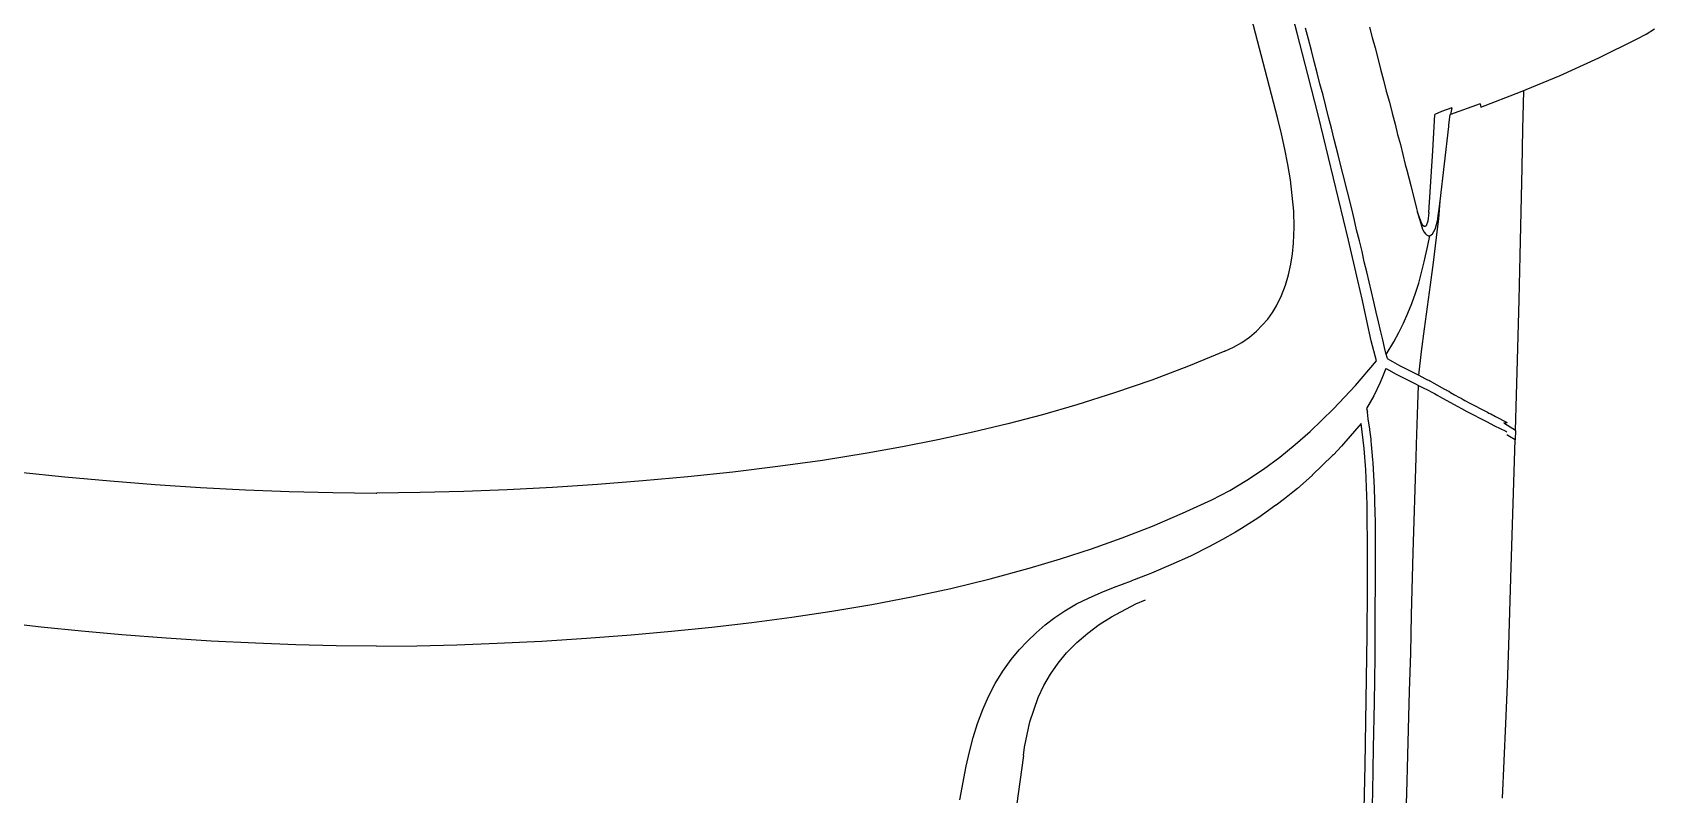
# Model space of a CAD drawing. Header units: millimetres. Extents: x -38686 to 870903, y -23218 to 232707.
# Drawn here: x 36675 to 37854, y 14419 to 14974 of the extents above; entities that cross this region are included whole.
import ezdxf

# ---------------------------------------------------------------- set-up
doc = ezdxf.new("R2010")
doc.units = ezdxf.units.MM
doc.header["$LTSCALE"] = 10
doc.layers.add('40 - Detail Outline', color=142, linetype='Continuous')

msp = doc.modelspace()

# ---------------------------------------------------------------- linework, layer by layer
at = {"layer": '40 - Detail Outline', "color": 252, "linetype": 'Continuous'}
for p, q in [((37563.68, 14973.095), (37555.58, 15003.995)), ((37593.98, 14973.095), (37586.08, 15003.495)), ((37570.68, 14946.195), (37563.68, 14973.095)), ((37601.78, 14942.895), (37593.98, 14973.095)), ((37602.18, 14968.695), (37599.98, 14976.695)), ((37646.58, 14977.495), (37648.58, 14969.895)), ((37648.58, 14969.895), (37650.58, 14962.495)), ((37813.28, 14955.095), (37841.08, 14968.995)), ((37841.08, 14968.995), (37847.48, 14972.395)), ((37847.48, 14972.395), (37853.68, 14976.095)), ((37604.38, 14960.495), (37602.18, 14968.695)), ((37606.38, 14952.495), (37604.38, 14960.495)), ((37650.58, 14962.495), (37652.58, 14954.895)), ((37579.88, 14910.695), (37570.68, 14946.195)), ((37608.58, 14944.295), (37606.38, 14952.495)), ((37652.58, 14954.895), (37654.58, 14946.895)), ((37654.58, 14946.895), (37656.78, 14938.895)), ((37784.98, 14942.295), (37813.28, 14955.095)), ((37609.38, 14912.695), (37601.78, 14942.895)), ((37610.58, 14936.295), (37608.58, 14944.295)), ((37612.78, 14928.095), (37610.58, 14936.295)), ((37656.78, 14938.895), (37658.78, 14930.895)), ((37756.28, 14930.295), (37784.98, 14942.295)), ((37614.78, 14920.095), (37612.78, 14928.095)), ((37658.78, 14930.895), (37660.98, 14922.895)), ((37660.98, 14922.895), (37662.98, 14914.895)), ((37726.92, 14921.753), (37705.38, 14913.995)), ((37726.92, 14921.753), (37727.343, 14919.219)), ((37727.343, 14919.219), (37756.28, 14930.295)), ((37758.08, 14903.295), (37758.68, 14931.195)), ((37582.58, 14899.795), (37579.88, 14910.695)), ((37616.88, 14882.595), (37609.38, 14912.695)), ((37616.78, 14911.895), (37614.78, 14920.095)), ((37618.98, 14903.895), (37616.78, 14911.895)), ((37662.98, 14914.895), (37665.18, 14906.895)), ((37692.68, 14887.595), (37693.977, 14913.938)), ((37698.98, 14915.995), (37693.977, 14913.938)), ((37706.289, 14918.698), (37698.98, 14915.995)), ((37704.28, 14906.395), (37705.08, 14913.895)), ((37706.289, 14918.698), (37705.38, 14913.995)), ((37585.08, 14888.695), (37582.58, 14899.795)), ((37620.98, 14895.695), (37618.98, 14903.895)), ((37665.18, 14906.895), (37666.98, 14899.495)), ((37666.98, 14899.495), (37668.98, 14892.095)), ((37697.88, 14850.895), (37704.18, 14905.195)), ((37704.18, 14905.195), (37704.28, 14906.395)), ((37757.48, 14875.295), (37758.08, 14903.295)), ((37587.28, 14877.595), (37585.08, 14888.695)), ((37623.78, 14884.495), (37620.98, 14895.695)), ((37668.98, 14892.095), (37670.78, 14884.895)), ((37689.68, 14842.795), (37692.68, 14887.595)), ((37589.08, 14866.395), (37587.28, 14877.595)), ((37624.08, 14852.595), (37616.88, 14882.595)), ((37624.58, 14881.495), (37623.78, 14884.495)), ((37633.38, 14846.295), (37624.58, 14881.495)), ((37670.78, 14884.895), (37672.58, 14877.495)), ((37672.58, 14877.495), (37673.69, 14873.389)), ((37756.08, 14811.095), (37757.48, 14875.295)), ((37590.48, 14854.995), (37589.08, 14866.395)), ((37673.69, 14873.389), (37676.58, 14862.195)), ((37591.48, 14843.595), (37590.48, 14854.995)), ((37631.18, 14822.595), (37624.08, 14852.595)), ((37676.58, 14862.195), (37680.78, 14845.495)), ((37591.78, 14831.995), (37591.48, 14843.595)), ((37635.38, 14838.095), (37633.38, 14846.295)), ((37680.78, 14845.495), (37681.28, 14843.695)), ((37681.28, 14843.695), (37682.68, 14838.495)), ((37684.48, 14834.495), (37681.405, 14843.011)), ((37689.68, 14842.795), (37688.98, 14836.495)), ((37696.18, 14837.995), (37696.78, 14842.095)), ((37696.78, 14842.095), (37696.88, 14843.295)), ((37696.88, 14838.095), (37697.88, 14850.795)), ((37696.88, 14843.295), (37697.88, 14850.795)), ((37591.38, 14820.295), (37591.78, 14831.995)), ((37637.18, 14830.095), (37635.38, 14838.095)), ((37639.18, 14822.095), (37637.18, 14830.095)), ((37682.68, 14838.495), (37683.08, 14837.095)), ((37683.08, 14837.095), (37685.18, 14830.595)), ((37685.28, 14833.195), (37684.48, 14834.495)), ((37685.18, 14830.595), (37685.38, 14829.995)), ((37686.28, 14832.495), (37685.28, 14833.195)), ((37685.38, 14829.995), (37686.28, 14828.495)), ((37686.98, 14832.395), (37686.28, 14832.495)), ((37686.28, 14828.495), (37687.18, 14827.095)), ((37687.78, 14833.095), (37686.98, 14832.395)), ((37688.98, 14836.495), (37687.78, 14833.095)), ((37692.38, 14827.095), (37694.28, 14830.495)), ((37694.28, 14830.495), (37694.58, 14831.395)), ((37694.58, 14831.395), (37695.88, 14836.595)), ((37694.58, 14818.495), (37695.98, 14830.595)), ((37695.88, 14836.595), (37696.18, 14837.995)), ((37695.98, 14830.595), (37696.88, 14838.095)), ((37590.58, 14812.695), (37591.38, 14820.295)), ((37637.98, 14793.195), (37631.18, 14822.595)), ((37641.18, 14814.295), (37639.18, 14822.095)), ((37686.38, 14806.695), (37688.98, 14818.595)), ((37687.18, 14827.095), (37687.98, 14826.395)), ((37687.98, 14826.395), (37689.48, 14825.695)), ((37688.98, 14818.595), (37690.38, 14825.695)), ((37689.48, 14825.695), (37690.38, 14825.695)), ((37690.38, 14825.695), (37692.38, 14827.095)), ((37692.98, 14806.295), (37694.58, 14818.495)), ((37587.78, 14797.395), (37589.48, 14804.995)), ((37589.48, 14804.995), (37590.58, 14812.695)), ((37642.78, 14806.895), (37641.18, 14814.295)), ((37644.58, 14799.495), (37642.78, 14806.895)), ((37682.38, 14791.395), (37686.38, 14806.695)), ((37690.88, 14790.195), (37692.98, 14806.295)), ((37755.28, 14779.095), (37756.08, 14811.095)), ((37585.58, 14789.795), (37587.78, 14797.395)), ((37641.38, 14778.595), (37637.98, 14793.195)), ((37646.38, 14792.295), (37644.58, 14799.495)), ((37647.98, 14784.895), (37646.38, 14792.295)), ((37578.98, 14774.895), (37582.68, 14782.295)), ((37582.68, 14782.295), (37585.58, 14789.795)), ((37649.78, 14777.695), (37647.98, 14784.895)), ((37677.38, 14776.595), (37679.98, 14783.995)), ((37679.98, 14783.995), (37682.38, 14791.395)), ((37686.48, 14757.995), (37690.88, 14790.195)), ((37572.58, 14765.195), (37575.98, 14769.995)), ((37575.98, 14769.995), (37578.98, 14774.895)), ((37644.68, 14763.895), (37641.38, 14778.595)), ((37651.38, 14770.295), (37649.78, 14777.695)), ((37653.18, 14763.095), (37651.38, 14770.295)), ((37671.28, 14762.295), (37674.48, 14769.395)), ((37674.48, 14769.395), (37677.38, 14776.595)), ((37754.08, 14735.395), (37755.28, 14779.095)), ((37564.48, 14756.395), (37568.68, 14760.695)), ((37568.68, 14760.695), (37572.58, 14765.195)), ((37647.88, 14749.295), (37644.68, 14763.895)), ((37654.78, 14755.895), (37653.18, 14763.095)), ((37667.88, 14755.395), (37671.28, 14762.295)), ((37684.38, 14741.595), (37686.48, 14757.995)), ((37547.68, 14744.695), (37553.68, 14748.095)), ((37553.68, 14748.095), (37559.28, 14751.995)), ((37559.28, 14751.995), (37564.48, 14756.395)), ((37651.58, 14734.895), (37647.88, 14749.295)), ((37656.18, 14750.095), (37654.78, 14755.895)), ((37657.38, 14744.495), (37656.18, 14750.095)), ((37658.68, 14739.495), (37664.28, 14748.695)), ((37664.28, 14748.695), (37667.88, 14755.395)), ((37541.48, 14741.795), (37515.08, 14730.995)), ((37541.48, 14741.795), (37547.68, 14744.695)), ((37636.48, 14716.995), (37651.58, 14734.895)), ((37658.38, 14740.495), (37657.38, 14744.495)), ((37659.58, 14736.495), (37658.38, 14740.495)), ((37659.48, 14736.495), (37663.38, 14734.295)), ((37663.38, 14734.295), (37668.28, 14731.495)), ((37682.28, 14724.295), (37684.38, 14741.595)), ((37753.38, 14709.795), (37754.08, 14735.395)), ((37515.08, 14730.995), (37488.28, 14720.895)), ((37655.98, 14723.095), (37654.38, 14719.195)), ((37657.08, 14725.695), (37655.98, 14723.095)), ((37658.48, 14729.295), (37657.08, 14725.695)), ((37658.48, 14729.295), (37659.68, 14728.695)), ((37659.68, 14728.695), (37660.38, 14728.295)), ((37660.38, 14728.295), (37665.88, 14725.195)), ((37665.88, 14725.195), (37679.98, 14717.995)), ((37668.28, 14731.495), (37682.28, 14724.395)), ((37682.28, 14724.395), (37682.28, 14724.295)), ((37682.28, 14724.295), (37686.78, 14722.095)), ((37686.78, 14722.095), (37688.78, 14721.095)), ((37461.18, 14711.595), (37433.88, 14702.895)), ((37488.28, 14720.895), (37461.18, 14711.595)), ((37620.38, 14699.895), (37636.48, 14716.995)), ((37654.28, 14718.995), (37649.78, 14709.395)), ((37654.38, 14719.195), (37654.28, 14718.995)), ((37679.98, 14717.995), (37682.18, 14716.995)), ((37681.58, 14703.095), (37682.18, 14716.995)), ((37682.18, 14716.995), (37684.68, 14715.795)), ((37684.68, 14715.795), (37689.78, 14713.195)), ((37688.78, 14721.095), (37689.68, 14720.695)), ((37689.68, 14720.695), (37690.38, 14720.295)), ((37689.78, 14713.195), (37691.28, 14712.295)), ((37690.38, 14720.295), (37691.38, 14719.695)), ((37691.28, 14712.295), (37693.78, 14710.995)), ((37691.38, 14719.695), (37691.58, 14719.595)), ((37691.58, 14719.595), (37695.48, 14717.495)), ((37693.78, 14710.995), (37696.18, 14709.695)), ((37695.48, 14717.495), (37701.08, 14714.295)), ((37696.18, 14709.695), (37699.68, 14707.795)), ((37701.08, 14714.295), (37702.28, 14713.695)), ((37702.28, 14713.695), (37702.98, 14713.295)), ((37702.98, 14713.295), (37704.08, 14712.695)), ((37704.08, 14712.695), (37705.48, 14711.795)), ((37705.48, 14711.795), (37708.38, 14710.195)), ((37708.38, 14710.195), (37711.98, 14708.195)), ((37752.58, 14684.195), (37753.38, 14709.795)), ((37433.88, 14702.895), (37408.88, 14695.695)), ((37603.48, 14683.495), (37620.38, 14699.895)), ((37649.78, 14709.395), (37644.38, 14700.195)), ((37644.48, 14700.195), (37644.98, 14697.495)), ((37681.08, 14688.495), (37681.58, 14703.095)), ((37699.68, 14707.795), (37710.78, 14701.595)), ((37710.78, 14701.595), (37713.48, 14700.095)), ((37711.98, 14708.195), (37713.08, 14707.595)), ((37713.08, 14707.595), (37714.68, 14706.695)), ((37713.48, 14700.095), (37717.28, 14697.995)), ((37714.68, 14706.695), (37715.88, 14705.895)), ((37715.88, 14705.895), (37716.88, 14705.395)), ((37716.88, 14705.395), (37718.38, 14704.495)), ((37717.28, 14697.995), (37731.48, 14690.695)), ((37718.38, 14704.495), (37732.18, 14697.395)), ((37383.68, 14689.095), (37358.28, 14682.995)), ((37408.88, 14695.695), (37383.68, 14689.095)), ((37640.471, 14689.316), (37627.68, 14674.536)), ((37642.68, 14670.995), (37640.471, 14689.316)), ((37645.68, 14692.695), (37644.98, 14697.495)), ((37646.78, 14685.195), (37645.68, 14692.695)), ((37680.68, 14673.995), (37681.08, 14688.495)), ((37731.48, 14690.695), (37737.48, 14687.595)), ((37732.18, 14697.395), (37733.18, 14696.895)), ((37733.18, 14696.895), (37734.68, 14696.195)), ((37734.68, 14696.195), (37735.88, 14695.595)), ((37735.88, 14695.595), (37736.78, 14695.095)), ((37736.78, 14695.095), (37738.08, 14694.395)), ((37737.48, 14687.595), (37745.58, 14683.595)), ((37738.08, 14694.395), (37745.98, 14690.295)), ((37744.08, 14689.595), (37744.38, 14689.795)), ((37744.78, 14688.995), (37744.08, 14689.595)), ((37744.38, 14689.795), (37746.48, 14690.095)), ((37748.68, 14686.495), (37744.78, 14688.995)), ((37745.98, 14690.295), (37746.18, 14690.195)), ((37746.18, 14690.195), (37746.48, 14690.095)), ((37752.58, 14684.195), (37748.68, 14686.495)), ((37332.78, 14677.395), (37307.28, 14672.295)), ((37358.28, 14682.995), (37332.78, 14677.395)), ((37592.58, 14673.895), (37603.48, 14683.495)), ((37627.68, 14674.536), (37626.18, 14672.836)), ((37646.78, 14684.695), (37646.78, 14685.195)), ((37647.68, 14677.895), (37646.78, 14684.695)), ((37647.78, 14676.395), (37647.68, 14677.895)), ((37648.08, 14674.095), (37647.78, 14676.395)), ((37745.58, 14683.595), (37746.38, 14683.195)), ((37746.98, 14680.595), (37746.38, 14681.095)), ((37748.38, 14679.795), (37746.98, 14680.595)), ((37752.28, 14677.395), (37748.38, 14679.795)), ((37749.58, 14584.795), (37752.38, 14677.395)), ((37752.38, 14677.395), (37752.28, 14677.395)), ((37752.58, 14684.195), (37752.38, 14677.395)), ((37249.08, 14662.495), (37216.58, 14657.895)), ((37281.58, 14667.695), (37249.08, 14662.495)), ((37307.28, 14672.295), (37281.58, 14667.695)), ((37569.58, 14656.095), (37581.28, 14664.695)), ((37581.28, 14664.695), (37592.58, 14673.895)), ((37619.78, 14665.936), (37604.98, 14651.636)), ((37620.28, 14666.436), (37619.78, 14665.936)), ((37626.18, 14672.836), (37620.28, 14666.436)), ((37643.88, 14655.595), (37642.68, 14670.995)), ((37649.08, 14662.795), (37648.08, 14674.095)), ((37649.08, 14662.595), (37649.08, 14662.795)), ((37649.28, 14661.195), (37649.08, 14662.595)), ((37678.38, 14595.395), (37680.38, 14664.195)), ((37680.38, 14664.195), (37680.68, 14673.995)), ((36665.98, 14653.895), (36698.68, 14650.495)), ((37183.98, 14653.895), (37151.28, 14650.495)), ((37216.58, 14657.895), (37183.98, 14653.895)), ((37557.48, 14647.995), (37569.58, 14656.095)), ((37604.88, 14651.536), (37594.18, 14642.136)), ((37604.98, 14651.636), (37604.88, 14651.536)), ((37644.88, 14630.295), (37643.88, 14655.595)), ((37649.28, 14660.695), (37649.28, 14661.195)), ((37650.28, 14642.395), (37649.28, 14660.695)), ((36698.68, 14650.495), (36731.48, 14647.495)), ((36731.48, 14647.495), (36764.28, 14644.895)), ((36764.28, 14644.895), (36797.08, 14642.795)), ((36797.08, 14642.795), (36829.88, 14641.095)), ((36829.88, 14641.095), (36861.48, 14639.795)), ((36861.48, 14639.795), (36893.18, 14638.995)), ((36893.18, 14638.995), (36924.78, 14638.695)), ((36956.78, 14638.995), (36925.18, 14638.695)), ((36988.48, 14639.795), (36956.78, 14638.995)), ((37020.08, 14641.095), (36988.48, 14639.795)), ((37052.88, 14642.795), (37020.08, 14641.095)), ((37085.68, 14644.895), (37052.88, 14642.795)), ((37118.48, 14647.495), (37085.68, 14644.895)), ((37151.28, 14650.495), (37118.48, 14647.495)), ((37532.08, 14633.895), (37544.98, 14640.595)), ((37544.98, 14640.595), (37557.48, 14647.995)), ((37594.18, 14642.136), (37589.68, 14638.436)), ((37650.78, 14623.795), (37650.28, 14642.395)), ((36924.78, 14638.695), (36925.18, 14638.695)), ((37510.58, 14623.995), (37532.08, 14633.895)), ((37578.58, 14629.836), (37566.18, 14621.036)), ((37578.78, 14629.936), (37578.58, 14629.836)), ((37584.78, 14634.536), (37578.78, 14629.936)), ((37589.68, 14638.436), (37584.78, 14634.536)), ((37645.08, 14592.695), (37644.88, 14630.295)), ((37488.78, 14614.695), (37510.58, 14623.995)), ((37566.18, 14621.036), (37553.48, 14612.936)), ((37650.88, 14618.395), (37650.78, 14623.795)), ((37650.88, 14574.195), (37650.88, 14618.395)), ((37444.48, 14598.095), (37466.78, 14606.095)), ((37466.78, 14606.095), (37488.78, 14614.695)), ((37539.78, 14604.936), (37530.18, 14599.736)), ((37549.18, 14610.336), (37539.78, 14604.936)), ((37553.48, 14612.936), (37549.18, 14610.336)), ((37421.98, 14590.795), (37444.48, 14598.095)), ((37516.38, 14592.936), (37502.28, 14586.536)), ((37530.18, 14599.736), (37516.38, 14592.936)), ((37644.98, 14568.295), (37645.08, 14592.695)), ((37677.18, 14550.195), (37678.38, 14595.395)), ((37370.98, 14576.295), (37399.28, 14583.995)), ((37399.28, 14583.995), (37421.98, 14590.795)), ((37488.18, 14580.536), (37485.68, 14579.536)), ((37502.28, 14586.536), (37488.18, 14580.536)), ((37747.78, 14527.995), (37749.58, 14584.795)), ((37313.68, 14563.195), (37342.38, 14569.395)), ((37342.38, 14569.395), (37370.98, 14576.295)), ((37451.48, 14566.295), (37460.58, 14569.995)), ((37460.58, 14569.995), (37473.654, 14574.906)), ((37485.68, 14579.536), (37473.654, 14574.906)), ((37644.78, 14535.395), (37644.98, 14568.295)), ((37650.78, 14552.195), (37650.88, 14574.195)), ((37255.88, 14552.795), (37284.88, 14557.695)), ((37284.88, 14557.695), (37313.68, 14563.195)), ((37425.18, 14553.095), (37433.68, 14558.095)), ((37433.68, 14558.095), (37442.48, 14562.395)), ((37442.48, 14562.395), (37451.48, 14566.295)), ((37459.042, 14548.728), (37476.842, 14558.128)), ((37476.842, 14558.128), (37483.883, 14561.173)), ((36681.38, 14541.195), (36652.28, 14544.595)), ((37168.58, 14541.195), (37197.68, 14544.595)), ((37197.68, 14544.595), (37226.88, 14548.495)), ((37226.88, 14548.495), (37255.88, 14552.795)), ((37410.98, 14542.895), (37417.88, 14548.195)), ((37417.88, 14548.195), (37425.18, 14553.095)), ((37450.242, 14543.128), (37459.042, 14548.728)), ((37650.58, 14519.295), (37650.78, 14552.195)), ((37676.48, 14522.395), (37677.18, 14550.195)), ((36710.68, 14538.295), (36681.38, 14541.195)), ((36739.98, 14535.695), (36710.68, 14538.295)), ((36772.28, 14533.195), (36739.98, 14535.695)), ((36804.78, 14531.095), (36772.28, 14533.195)), ((37045.18, 14531.095), (37077.68, 14533.195)), ((37077.68, 14533.195), (37109.98, 14535.695)), ((37109.98, 14535.695), (37139.28, 14538.295)), ((37139.28, 14538.295), (37168.58, 14541.195)), ((37398.08, 14531.095), (37404.38, 14537.195)), ((37404.38, 14537.195), (37410.98, 14542.895)), ((37433.842, 14530.028), (37441.842, 14536.928)), ((37441.842, 14536.928), (37450.242, 14543.128)), ((37644.48, 14503.995), (37644.78, 14535.395)), ((36837.18, 14529.495), (36804.78, 14531.095)), ((36866.48, 14528.395), (36837.18, 14529.495)), ((36895.68, 14527.695), (36866.48, 14528.395)), ((36924.98, 14527.495), (36895.68, 14527.695)), ((36924.98, 14527.495), (36954.28, 14527.695)), ((36954.28, 14527.695), (36983.48, 14528.395)), ((36983.48, 14528.395), (37012.78, 14529.495)), ((37012.78, 14529.495), (37045.18, 14531.095)), ((37386.28, 14517.695), (37392.08, 14524.695)), ((37392.08, 14524.695), (37398.08, 14531.095)), ((37420.242, 14515.028), (37426.342, 14522.428)), ((37426.342, 14522.428), (37433.842, 14530.028)), ((37675.68, 14494.595), (37676.48, 14522.395)), ((37746.78, 14499.595), (37747.78, 14527.995)), ((37374.58, 14500.195), (37380.18, 14509.195)), ((37380.18, 14509.195), (37386.28, 14517.695)), ((37414.742, 14507.028), (37420.242, 14515.028)), ((37650.18, 14486.495), (37650.58, 14519.295)), ((37369.68, 14490.895), (37374.58, 14500.195)), ((37405.842, 14490.128), (37409.942, 14498.728)), ((37409.942, 14498.728), (37414.742, 14507.028)), ((37643.98, 14472.595), (37644.48, 14503.995)), ((37745.68, 14471.195), (37746.78, 14499.595)), ((37365.48, 14481.295), (37369.68, 14490.895)), ((37399.742, 14472.328), (37405.842, 14490.128)), ((37649.58, 14453.595), (37650.18, 14486.495)), ((37674.98, 14466.795), (37675.68, 14494.595)), ((37361.78, 14471.195), (37365.48, 14481.295)), ((37358.68, 14460.995), (37361.78, 14471.195)), ((37395.842, 14453.928), (37399.742, 14472.328)), ((37643.38, 14440.895), (37643.98, 14472.595)), ((37674.38, 14448.095), (37674.98, 14466.795)), ((37743.28, 14416.795), (37745.68, 14471.195)), ((37353.58, 14440.195), (37355.98, 14450.595)), ((37355.98, 14450.595), (37358.68, 14460.995)), ((37395.067, 14448.002), (37395.842, 14453.928)), ((37648.88, 14421.595), (37649.58, 14453.595)), ((37348.78, 14415.695), (37353.58, 14440.195)), ((37395.067, 14448.002), (37367.68, 14250.695)), ((37642.68, 14409.195), (37643.38, 14440.895)), ((37673.88, 14428.995), (37674.18, 14438.695)), ((37674.18, 14438.695), (37674.38, 14448.095)), ((37672.88, 14396.495), (37673.88, 14428.995)), ((37648.08, 14389.495), (37648.88, 14421.595))]:
    msp.add_line(p, q, dxfattribs=at)

doc.saveas('drawing.dxf')
